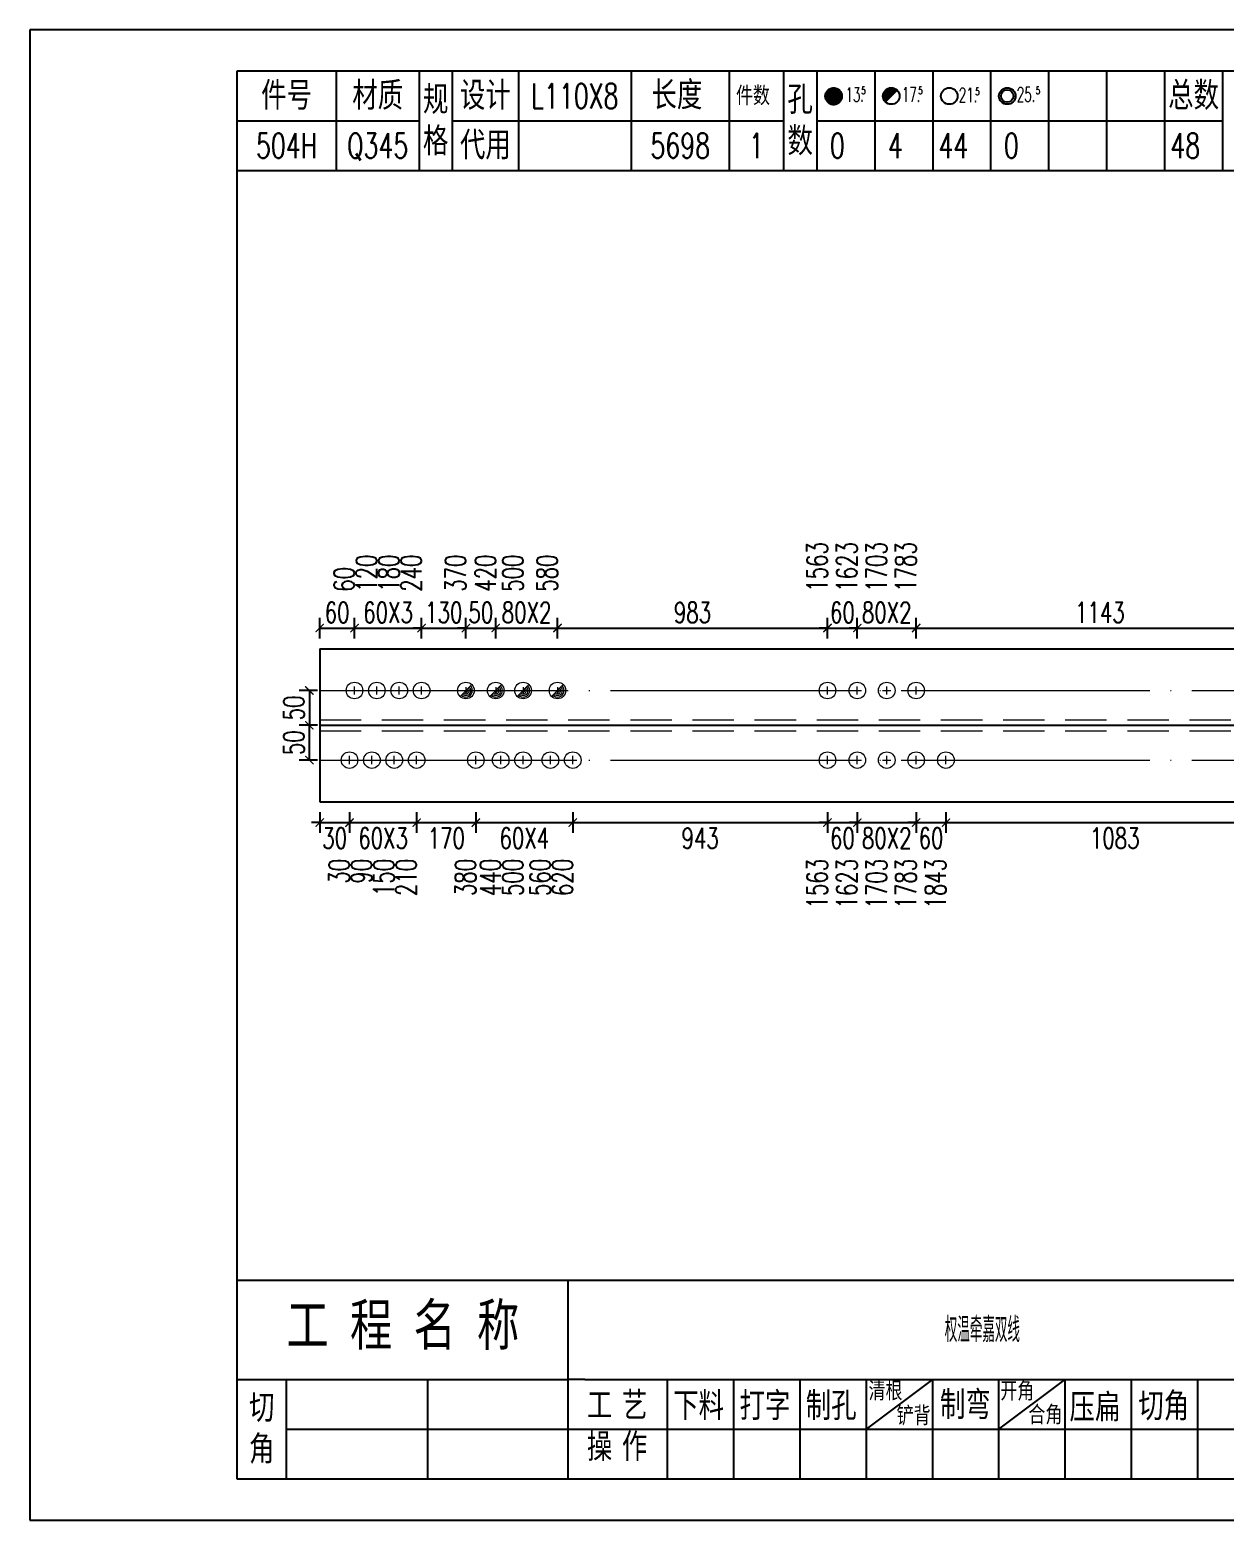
# Model space of a CAD drawing. Header units: millimetres. Extents: x -524 to 9570, y -2481 to 180.
# Drawn here: x 900 to 1044.3, y -2400 to -2220 of the extents above; entities that cross this region are included whole.
import ezdxf
from ezdxf.enums import TextEntityAlignment as Align

# ---------------------------------------------------------------- set-up
doc = ezdxf.new("R2010")
doc.units = ezdxf.units.MM
doc.header["$LTSCALE"] = 20
doc.header["$PDMODE"] = 1
doc.linetypes.add('DASHDOT2X', pattern=[1.75, 1.5, -0.125, 0, -0.125])
doc.linetypes.add('HIDDEN', pattern=[0.375, 0.25, -0.125])
for name, color, linetype, lineweight in [('1', 7, 'Continuous', 25), ('11', 1, 'Continuous', 13), ('2', 1, 'HIDDEN', 13), ('5', 7, 'Continuous', 13), ('7', 3, 'DASHDOT2X', 13)]:
    doc.layers.add(name, color=color, linetype=linetype, lineweight=lineweight)
doc.styles.get("Standard").update_dxf_attribs({"font": 'simplex', "width": 0.7, "bigfont": 'gbhzfs.shx'})
doc.styles.add('SYMBOL_TXT', font='txt.shx', dxfattribs={"width": 0.6})
doc.styles.add('TITLE_TXT', font='simplex.shx', dxfattribs={"width": 0.75, "height": 2.5, "bigfont": 'gbhzfs.shx'})
doc.dimstyles.new('dimStyle4', dxfattribs={"dimtxt": 2.5, "dimasz": 1, "dimexe": 1.25, "dimexo": 0, "dimgap": 0.63, "dimtad": 2, "dimzin": 0, "dimdsep": 46, "dimtxsty": 'standard', "dimblk": 'ARCHTICK', "dimblk1": 'ARCHTICK', "dimblk2": 'ARCHTICK', "dimcen": 0.09, "dimadec": 0, "dimazin": 0, "dimtfac": 1, "dimtdec": 1, "dimtix": 1, "dimtmove": 2, "dimatfit": 3, "dimfxl": 0, "dimtolj": 1, "dimtzin": 0, "dimarcsym": 0})
doc.dimstyles.get("Standard").update_dxf_attribs({"dimtxt": 2.5, "dimasz": 1, "dimexe": 1.25, "dimexo": 0, "dimgap": 0.63, "dimtad": 1, "dimzin": 0, "dimdsep": 46, "dimtxsty": 'standard', "dimblk": 'ARCHTICK', "dimblk1": 'ARCHTICK', "dimblk2": 'ARCHTICK', "dimcen": 0.09, "dimadec": 0, "dimazin": 0, "dimtfac": 1, "dimtdec": 1, "dimtix": 1, "dimtmove": 2, "dimatfit": 3, "dimfxl": 0, "dimtolj": 1, "dimtzin": 0, "dimarcsym": 0})
pattern_1 = [(0, (-3, 0), (0, 0.0125), [])]

# ---------------------------------------------------------------- blocks, each defined once
blk = doc.blocks.new('M12_HOLE')
h = blk.add_hatch()
h.set_pattern_fill('LINE', scale=0.1, style=0)
h.set_pattern_definition(pattern_1)
h.paths.add_polyline_path([(-5, 0, 1), (-1, 0, 1)])
at = {"color": 7}
blk.add_circle((-3, 0), 2, dxfattribs=at)
at = {"color": 7, "attachment_point": 1, "style": 'SYMBOL_TXT'}
for s, insert, char_height, width in [('13\\f??|b0|i0|c0|p54;.', (-0.1170648347537053, 2.110404609075999), 3.5, 5.707453662650948), ('5', (3.739322910876695, 2.264550918150206), 1.8, 2.930899999712656)]:
    blk.add_mtext(s, dxfattribs=dict(at, insert=insert, char_height=char_height, width=width))
blk = doc.blocks.new('M16_HOLE')
h = blk.add_hatch()
h.set_pattern_fill('LINE', scale=0.1, style=0)
h.set_pattern_definition(pattern_1)
h.paths.add_polyline_path([(-1.585786437626905, 1.414213562373095, 0.668178637919299), (-5, 0, 0.198912367379658), (-4.414213562373095, -1.414213562373095)])
at = {"color": 7}
blk.add_circle((-3, 0), 2, dxfattribs=at)
at = {"color": 7, "attachment_point": 1, "style": 'SYMBOL_TXT'}
for s, insert, char_height, width in [('17.', (-0.443935574240129, 2.13042063441452), 3.5, 6.3164), ('5', (3.564570640825252, 2.25180437378188), 1.8, 1.822)]:
    blk.add_mtext(s, dxfattribs=dict(at, insert=insert, char_height=char_height, width=width))
blk = doc.blocks.new('M20_HOLE')
at = {"color": 7}
blk.add_circle((-3, 0), 2, dxfattribs=at)
at = {"color": 7, "attachment_point": 1, "style": 'SYMBOL_TXT'}
for s, insert, char_height, width in [('21.', (-0.6868754558352066, 2.009036737063269), 3.5, 6.0735), ('5', (3.321630759230175, 2.009036737063269), 1.8, 1.4576)]:
    blk.add_mtext(s, dxfattribs=dict(at, insert=insert, char_height=char_height, width=width))
blk = doc.blocks.new('M24_HOLE')
at = {"color": 7}
for radius in [2, 1.5]:
    blk.add_circle((-3, 0), radius, dxfattribs=at)
at = {"color": 7, "attachment_point": 1, "style": 'SYMBOL_TXT'}
for s, insert, char_height, width in [('25.', (-0.6868754558352066, 2.13042063441452), 3.5, 2.4294), ('5', (3.928980201610216, 2.25180437378188), 1.8, 1.9435)]:
    blk.add_mtext(s, dxfattribs=dict(at, insert=insert, char_height=char_height, width=width))
blk = doc.blocks.new('A$C1E394B87')
for p, q in [((270, 180), (0, 180)), ((0, 180), (0, 0)), ((0, 0), (270, 0))]:
    blk.add_line(p, q)
blk = doc.blocks.new('JgCard')
for p, q in [((265, 175), (25, 175)), ((25, 175), (25, 5)), ((37, 175), (37, 163)), ((47, 175), (47, 163)), ((51, 175), (51, 163)), ((59, 175), (59, 163)), ((72.61005959575064, 175), (72.61005959575061, 163)), ((84.43573710762382, 175), (84.43573710762382, 163)), ((91, 175), (91, 163)), ((95, 175), (95, 163)), ((102, 175), (102, 163)), ((109, 175), (109, 163)), ((116, 175), (116, 163)), ((123, 175), (123, 163)), ((130, 175), (130, 163)), ((137, 175), (137, 163)), ((144, 175), (144, 163)), ((25, 169), (47, 169)), ((51, 168.9999999999999), (91, 168.9999999999999)), ((95, 168.9999999999999), (144, 168.9999999999999)), ((25, 163), (265, 163)), ((25, 29), (265, 29)), ((65, 17), (65, 29)), ((25, 17), (65, 17)), ((31, 5), (31, 17)), ((48, 17), (48, 5)), ((65, 5), (65, 17)), ((67, 17), (65, 17)), ((67, 17), (165, 17)), ((77, 5), (77, 17)), ((85, 5), (85, 17)), ((93, 5), (93, 17)), ((101, 5), (101, 17)), ((101, 11), (109, 17)), ((109, 5), (109, 17)), ((117, 5), (117, 17)), ((117, 11), (125, 17)), ((125, 5), (125, 17)), ((133, 5), (133, 17)), ((141, 5), (141, 17)), ((31, 11), (65, 11)), ((65, 11), (165, 11)), ((25, 5), (265, 5))]:
    blk.add_line(p, q)
blk.add_lwpolyline([(96.0334779468642, 171.9855941999696, -1), (98.0334779468642, 171.9855941999696, -1)], format="xyb", close=True)
blk.add_point((65.8050297978753, 166))
blk.add_blockref('A$C1E394B87', (0, 0))
at = {"xscale": 0.5, "yscale": 0.5, "zscale": 0.5}
for name, p in [('M12_HOLE', (98.5334779468642, 171.9855941999696)), ('M16_HOLE', (105.5, 171.9999999999999)), ('M20_HOLE', (112.5, 171.9999999999999)), ('M24_HOLE', (119.5, 171.9999999999999))]:
    blk.add_blockref(name, p, dxfattribs=at)
at = {"attachment_point": 5, "style": 'TITLE_TXT'}
for s, insert, char_height, width in [('{\\fSimHei|b0|i0|c134|p2;件号}', (31, 172), 3, 15), ('{\\fSimHei|b0|i0|c134|p2;材质}', (42, 172), 3, 8), ('{\\fSimHei|b0|i0|c134|p2;规格}', (49, 169), 3, 4), ('{\\fSimHei|b0|i0|c134|p2;设计}', (55, 171.9999999999999), 3, 8.000000000000014), ('{\\fSimHei|b0|i0|c134|p2;长度}', (78.11684221050325, 172.0531705390044), 3, 8), ('{\\fSimHei|b0|i0|c134|p2;件数}', (87.3041250533895, 171.9999999999999), 2, 8.8244), ('{\\fSimHei|b0|i0|c134|p2;孔数}', (93, 169), 3, 4), ('{\\fSimHei|b0|i0|c134|p2;总数}', (140.5, 171.9999999999999), 3, 7), ('{\\fSimHei|b0|i0|c134|p2;代用}', (55, 166), 3, 8), ('{\\fSimHei|b0|i0|c134|p2;工 程 名 称}', (45.04268864723963, 23.33842704880232), 5, 47.33333333333334), ('{\\fSimHei|b0|i0|c134|p2;清根}', (103.3080888185272, 15.56254542211099), 2, 8), ('{\\fSimHei|b0|i0|c134|p2;开角}', (119.2123351337376, 15.54156681030855), 2, 8.000000000000057), ('{\\fSimHei|b0|i0|c134|p2;切\\P角}', (28, 11), 3, 6.000000000000004), ('{\\fSimHei|b0|i0|c134|p2;工\\P操}', (68.78408056366106, 11.29930144135182), 3, 6.000000000000004), ('{\\fSimHei|b0|i0|c134|p2;艺\\P作}', (73.01340619218274, 11.29930144135182), 3, 6.000000000000004), ('{\\fSimHei|b0|i0|c134|p2;下料}', (80.74376492044746, 13.75191016783555), 3, 8), ('{\\fSimHei|b0|i0|c134|p2;打字}', (88.74376492044746, 13.75191016783555), 3, 8), ('{\\fSimHei|b0|i0|c134|p2;制孔}', (96.74376492044746, 13.75191016783555), 3, 8.000000000000028), ('{\\fSimHei|b0|i0|c134|p2;制弯}', (112.9524832210667, 13.86807755023182), 3, 8.000000000000028), ('{\\fSimHei|b0|i0|c134|p2;压扁}', (128.5896913500159, 13.56672241423536), 3, 8), ('{\\fSimHei|b0|i0|c134|p2;切角}', (136.8970089545677, 13.6938446517654), 3, 8), ('{\\fSimHei|b0|i0|c134|p2;铲背}', (106.6982872637203, 12.58010217278223), 2, 8), ('{\\fSimHei|b0|i0|c134|p2;合角}', (122.601153766583, 12.67610618408509), 2, 8)]:
    blk.add_mtext(s, dxfattribs=dict(at, insert=insert, char_height=char_height, width=width))
blk = doc.blocks.new('M20')
for p, q in [((-0.5, 0), (0.5, 0)), ((0, -0.5), (0, 0.5))]:
    blk.add_line(p, q)
blk.add_circle((0, 0), 1)
blk = doc.blocks.new('M16')
for p, q in [((-0.7071067811865476, -0.7071067811865476), (0.7071067811865475, 0.7071067811865475)), ((-0.4, 4.898425415289509e-17), (0.4, 0)), ((2.449212707644755e-17, 0.4), (0, -0.4))]:
    blk.add_line(p, q)
blk.add_circle((0, 0), 1)
for centre, radius, end in [((0, 0), 0.8, 45.00000000000001), ((0, 0), 0.6, 45.00000000000001), ((0, 0), 0.4, 45.00000000000001), ((-5.551115123125783e-17, -5.551115123125783e-17), 0.2, 45)]:
    blk.add_arc(centre, radius, 225, end)
blk = doc.blocks.new('_ArchTick')
at = {"color": 0, "linetype": 'ByBlock', "const_width": 0.15}
blk.add_lwpolyline([(-0.5, -0.5), (0.5, 0.5)], dxfattribs=at)
blk = doc.blocks.new('*D1479')
at = {"layer": '11', "color": 0, "lineweight": -2}
for p, q in [((934.9999803762475, -2314.500012380202), (934.9999803762475, -2317.000012380202)), ((938.5999803762461, -2314.500012380202), (938.5999803762461, -2317.000012380202)), ((934.9999803762475, -2315.750012380202), (933.9999803762475, -2315.750012380202)), ((934.9999803762475, -2315.750012380202), (938.5999803762461, -2315.750012380202)), ((938.5999803762461, -2315.750012380202), (939.5999803762461, -2315.750012380202))]:
    blk.add_line(p, q, dxfattribs=at)
at = {"layer": 'Defpoints', "color": 0}
for p in [(934.9999803762475, -2314.500012380202), (938.5999803762461, -2314.500012380202), (938.5999803762461, -2315.750012380202)]:
    blk.add_point(p, dxfattribs=at)
at = {"layer": '11', "color": 0, "lineweight": -2}
blk.add_blockref('_ArchTick', (934.9999803762475, -2315.750012380202), dxfattribs=at)
at = {"layer": '11', "color": 0, "lineweight": -2, "rotation": 180}
blk.add_blockref('_ArchTick', (938.5999803762461, -2315.750012380202), dxfattribs=at)
at = {"layer": '11', "color": 0, "insert": (936.7999803762468, -2317.630012380202), "char_height": 2.5, "attachment_point": 5}
blk.add_mtext('\\A1;30', dxfattribs=at)
blk = doc.blocks.new('*D1480')
at = {"layer": '11', "color": 0, "lineweight": -2}
for p, q in [((938.5999803762461, -2314.500012380202), (938.5999803762461, -2317.000012380202)), ((946.6999803762446, -2314.500012380202), (946.6999803762446, -2317.000012380202)), ((938.5999803762461, -2315.750012380202), (946.6999803762446, -2315.750012380202))]:
    blk.add_line(p, q, dxfattribs=at)
at = {"layer": 'Defpoints', "color": 0}
for p in [(938.5999803762461, -2314.500012380202), (946.6999803762446, -2314.500012380202), (946.6999803762446, -2315.750012380202)]:
    blk.add_point(p, dxfattribs=at)
at = {"layer": '11', "color": 0, "lineweight": -2, "rotation": 180}
blk.add_blockref('_ArchTick', (938.5999803762461, -2315.750012380202), dxfattribs=at)
at = {"layer": '11', "color": 0, "lineweight": -2}
blk.add_blockref('_ArchTick', (946.6999803762446, -2315.750012380202), dxfattribs=at)
at = {"layer": '11', "color": 0, "insert": (942.6499803762454, -2317.630012380202), "char_height": 2.5, "attachment_point": 5}
blk.add_mtext('\\A1;60X3', dxfattribs=at)
blk = doc.blocks.new('*D1481')
at = {"layer": '11', "color": 0, "lineweight": -2}
for p, q in [((946.6999803762446, -2314.500012380202), (946.6999803762446, -2317.000012380202)), ((953.8499803762461, -2314.500012380202), (953.8499803762461, -2317.000012380202)), ((946.6999803762446, -2315.750012380202), (953.8499803762461, -2315.750012380202))]:
    blk.add_line(p, q, dxfattribs=at)
at = {"layer": 'Defpoints', "color": 0}
for p in [(946.6999803762446, -2314.500012380202), (953.8499803762461, -2314.500012380202), (953.8499803762461, -2315.750012380202)]:
    blk.add_point(p, dxfattribs=at)
at = {"layer": '11', "color": 0, "lineweight": -2, "rotation": 180}
blk.add_blockref('_ArchTick', (946.6999803762446, -2315.750012380202), dxfattribs=at)
at = {"layer": '11', "color": 0, "lineweight": -2}
blk.add_blockref('_ArchTick', (953.8499803762461, -2315.750012380202), dxfattribs=at)
at = {"layer": '11', "color": 0, "insert": (950.2749803762454, -2317.630012380202), "char_height": 2.5, "attachment_point": 5}
blk.add_mtext('\\A1;170', dxfattribs=at)
blk = doc.blocks.new('*D1482')
at = {"layer": '11', "color": 0, "lineweight": -2}
for p, q in [((953.8499803762461, -2314.500012380202), (953.8499803762461, -2317.000012380202)), ((965.5499803762505, -2314.500012380202), (965.5499803762505, -2317.000012380202)), ((953.8499803762461, -2315.750012380202), (965.5499803762505, -2315.750012380202))]:
    blk.add_line(p, q, dxfattribs=at)
at = {"layer": 'Defpoints', "color": 0}
for p in [(953.8499803762461, -2314.500012380202), (965.5499803762505, -2314.500012380202), (965.5499803762505, -2315.750012380202)]:
    blk.add_point(p, dxfattribs=at)
at = {"layer": '11', "color": 0, "lineweight": -2, "rotation": 180}
blk.add_blockref('_ArchTick', (953.8499803762461, -2315.750012380202), dxfattribs=at)
at = {"layer": '11', "color": 0, "lineweight": -2}
blk.add_blockref('_ArchTick', (965.5499803762505, -2315.750012380202), dxfattribs=at)
at = {"layer": '11', "color": 0, "insert": (959.6999803762483, -2317.630012380202), "char_height": 2.5, "attachment_point": 5}
blk.add_mtext('\\A1;60X4', dxfattribs=at)
blk = doc.blocks.new('*D1483')
at = {"layer": '11', "color": 0, "lineweight": -2}
for p, q in [((965.5499803762505, -2314.500012380202), (965.5499803762505, -2317.000012380202)), ((996.3009388456412, -2314.500012380202), (996.3009388456412, -2317.000012380202)), ((965.5499803762505, -2315.750012380202), (996.3009388456412, -2315.750012380202))]:
    blk.add_line(p, q, dxfattribs=at)
at = {"layer": 'Defpoints', "color": 0}
for p in [(965.5499803762505, -2314.500012380202), (996.3009388456412, -2314.500012380202), (996.3009388456412, -2315.750012380202)]:
    blk.add_point(p, dxfattribs=at)
at = {"layer": '11', "color": 0, "lineweight": -2, "rotation": 180}
blk.add_blockref('_ArchTick', (965.5499803762505, -2315.750012380202), dxfattribs=at)
at = {"layer": '11', "color": 0, "lineweight": -2}
blk.add_blockref('_ArchTick', (996.3009388456412, -2315.750012380202), dxfattribs=at)
at = {"layer": '11', "color": 0, "insert": (980.9254596109458, -2317.630012380202), "char_height": 2.5, "attachment_point": 5}
blk.add_mtext('\\A1;943', dxfattribs=at)
blk = doc.blocks.new('*D1484')
at = {"layer": '11', "color": 0, "lineweight": -2}
for p, q in [((996.3009388456412, -2314.500012380202), (996.3009388456412, -2317.000012380202)), ((999.9009388456398, -2314.500012380202), (999.9009388456398, -2317.000012380202)), ((996.3009388456412, -2315.750012380202), (995.3009388456412, -2315.750012380202)), ((996.3009388456412, -2315.750012380202), (999.9009388456398, -2315.750012380202)), ((999.9009388456398, -2315.750012380202), (1000.90093884564, -2315.750012380202))]:
    blk.add_line(p, q, dxfattribs=at)
at = {"layer": 'Defpoints', "color": 0}
for p in [(996.3009388456412, -2314.500012380202), (999.9009388456398, -2314.500012380202), (999.9009388456398, -2315.750012380202)]:
    blk.add_point(p, dxfattribs=at)
at = {"layer": '11', "color": 0, "lineweight": -2}
blk.add_blockref('_ArchTick', (996.3009388456412, -2315.750012380202), dxfattribs=at)
at = {"layer": '11', "color": 0, "lineweight": -2, "rotation": 180}
blk.add_blockref('_ArchTick', (999.9009388456398, -2315.750012380202), dxfattribs=at)
at = {"layer": '11', "color": 0, "insert": (998.1009388456405, -2317.630012380202), "char_height": 2.5, "attachment_point": 5}
blk.add_mtext('\\A1;60', dxfattribs=at)
blk = doc.blocks.new('*D1485')
at = {"layer": '11', "color": 0, "lineweight": -2}
for p, q in [((999.9009388456398, -2314.500012380202), (999.9009388456398, -2317.000012380202)), ((1007.000938845638, -2314.500012380202), (1007.000938845638, -2317.000012380202)), ((999.9009388456398, -2315.750012380202), (998.9009388456398, -2315.750012380202)), ((999.9009388456398, -2315.750012380202), (1007.000938845638, -2315.750012380202)), ((1007.000938845638, -2315.750012380202), (1008.000938845638, -2315.750012380202))]:
    blk.add_line(p, q, dxfattribs=at)
at = {"layer": 'Defpoints', "color": 0}
for p in [(999.9009388456398, -2314.500012380202), (1007.000938845638, -2314.500012380202), (1007.000938845638, -2315.750012380202)]:
    blk.add_point(p, dxfattribs=at)
at = {"layer": '11', "color": 0, "lineweight": -2}
blk.add_blockref('_ArchTick', (999.9009388456398, -2315.750012380202), dxfattribs=at)
at = {"layer": '11', "color": 0, "lineweight": -2, "rotation": 180}
blk.add_blockref('_ArchTick', (1007.000938845638, -2315.750012380202), dxfattribs=at)
at = {"layer": '11', "color": 0, "insert": (1003.450938845639, -2317.630012380202), "char_height": 2.5, "attachment_point": 5}
blk.add_mtext('\\A1;80X2', dxfattribs=at)
blk = doc.blocks.new('*D1486')
at = {"layer": '11', "color": 0, "lineweight": -2}
for p, q in [((1007.000938845638, -2314.500012380202), (1007.000938845638, -2317.000012380202)), ((1010.600938845644, -2314.500012380202), (1010.600938845644, -2317.000012380202)), ((1007.000938845638, -2315.750012380202), (1006.000938845638, -2315.750012380202)), ((1007.000938845638, -2315.750012380202), (1010.600938845644, -2315.750012380202)), ((1010.600938845644, -2315.750012380202), (1011.600938845644, -2315.750012380202))]:
    blk.add_line(p, q, dxfattribs=at)
at = {"layer": 'Defpoints', "color": 0}
for p in [(1007.000938845638, -2314.500012380202), (1010.600938845644, -2314.500012380202), (1010.600938845644, -2315.750012380202)]:
    blk.add_point(p, dxfattribs=at)
at = {"layer": '11', "color": 0, "lineweight": -2}
blk.add_blockref('_ArchTick', (1007.000938845638, -2315.750012380202), dxfattribs=at)
at = {"layer": '11', "color": 0, "lineweight": -2, "rotation": 180}
blk.add_blockref('_ArchTick', (1010.600938845644, -2315.750012380202), dxfattribs=at)
at = {"layer": '11', "color": 0, "insert": (1008.800938845641, -2317.630012380202), "char_height": 2.5, "attachment_point": 5}
blk.add_mtext('\\A1;60', dxfattribs=at)
blk = doc.blocks.new('*D1487')
at = {"layer": '11', "color": 0, "lineweight": -2}
for p, q in [((1010.600938845644, -2314.500012380202), (1010.600938845644, -2317.000012380202)), ((1051.356017463149, -2314.500012380202), (1051.356017463149, -2317.000012380202)), ((1010.600938845644, -2315.750012380202), (1051.356017463149, -2315.750012380202))]:
    blk.add_line(p, q, dxfattribs=at)
at = {"layer": 'Defpoints', "color": 0}
for p in [(1010.600938845644, -2314.500012380202), (1051.356017463149, -2314.500012380202), (1051.356017463149, -2315.750012380202)]:
    blk.add_point(p, dxfattribs=at)
at = {"layer": '11', "color": 0, "lineweight": -2, "rotation": 180}
blk.add_blockref('_ArchTick', (1010.600938845644, -2315.750012380202), dxfattribs=at)
at = {"layer": '11', "color": 0, "lineweight": -2}
blk.add_blockref('_ArchTick', (1051.356017463149, -2315.750012380202), dxfattribs=at)
at = {"layer": '11', "color": 0, "insert": (1030.978478154397, -2317.630012380202), "char_height": 2.5, "attachment_point": 5}
blk.add_mtext('\\A1;1083', dxfattribs=at)
blk = doc.blocks.new('*D1496')
at = {"layer": '11', "color": 0, "lineweight": -2}
for p, q in [((947.2999803762505, -2293.500012380202), (947.2999803762505, -2291.000012380202)), ((952.649980376249, -2293.500012380202), (952.649980376249, -2291.000012380202)), ((947.2999803762505, -2292.250012380202), (946.2999803762505, -2292.250012380202)), ((947.2999803762505, -2292.250012380202), (952.649980376249, -2292.250012380202)), ((952.649980376249, -2292.250012380202), (953.649980376249, -2292.250012380202))]:
    blk.add_line(p, q, dxfattribs=at)
at = {"layer": 'Defpoints', "color": 0}
for p in [(952.649980376249, -2292.250012380202), (947.2999803762505, -2293.500012380202), (952.649980376249, -2293.500012380202)]:
    blk.add_point(p, dxfattribs=at)
at = {"layer": '11', "color": 0, "lineweight": -2}
blk.add_blockref('_ArchTick', (947.2999803762505, -2292.250012380202), dxfattribs=at)
at = {"layer": '11', "color": 0, "lineweight": -2, "rotation": 180}
blk.add_blockref('_ArchTick', (952.649980376249, -2292.250012380202), dxfattribs=at)
at = {"layer": '11', "color": 0, "insert": (949.9749803762497, -2290.370012380202), "char_height": 2.5, "attachment_point": 5}
blk.add_mtext('\\A1;130', dxfattribs=at)
blk = doc.blocks.new('*D1497')
at = {"layer": '11', "color": 0, "lineweight": -2}
for p, q in [((952.649980376249, -2293.500012380202), (952.649980376249, -2291.000012380202)), ((956.2499803762475, -2293.500012380202), (956.2499803762475, -2291.000012380202)), ((952.649980376249, -2292.250012380202), (951.649980376249, -2292.250012380202)), ((952.649980376249, -2292.250012380202), (956.2499803762475, -2292.250012380202)), ((956.2499803762475, -2292.250012380202), (957.2499803762475, -2292.250012380202))]:
    blk.add_line(p, q, dxfattribs=at)
at = {"layer": 'Defpoints', "color": 0}
for p in [(956.2499803762475, -2292.250012380202), (952.649980376249, -2293.500012380202), (956.2499803762475, -2293.500012380202)]:
    blk.add_point(p, dxfattribs=at)
at = {"layer": '11', "color": 0, "lineweight": -2}
blk.add_blockref('_ArchTick', (952.649980376249, -2292.250012380202), dxfattribs=at)
at = {"layer": '11', "color": 0, "lineweight": -2, "rotation": 180}
blk.add_blockref('_ArchTick', (956.2499803762475, -2292.250012380202), dxfattribs=at)
at = {"layer": '11', "color": 0, "insert": (954.4499803762483, -2290.370012380202), "char_height": 2.5, "attachment_point": 5}
blk.add_mtext('\\A1;50', dxfattribs=at)
blk = doc.blocks.new('*D1500')
at = {"layer": '11', "color": 0, "lineweight": -2}
for p, q in [((996.3009388456412, -2293.500012380202), (996.3009388456412, -2291.000012380202)), ((999.9009388456398, -2293.500012380202), (999.9009388456398, -2291.000012380202)), ((996.3009388456412, -2292.250012380202), (995.3009388456412, -2292.250012380202)), ((996.3009388456412, -2292.250012380202), (999.9009388456398, -2292.250012380202)), ((999.9009388456398, -2292.250012380202), (1000.90093884564, -2292.250012380202))]:
    blk.add_line(p, q, dxfattribs=at)
at = {"layer": 'Defpoints', "color": 0}
for p in [(999.9009388456398, -2292.250012380202), (996.3009388456412, -2293.500012380202), (999.9009388456398, -2293.500012380202)]:
    blk.add_point(p, dxfattribs=at)
at = {"layer": '11', "color": 0, "lineweight": -2}
blk.add_blockref('_ArchTick', (996.3009388456412, -2292.250012380202), dxfattribs=at)
at = {"layer": '11', "color": 0, "lineweight": -2, "rotation": 180}
blk.add_blockref('_ArchTick', (999.9009388456398, -2292.250012380202), dxfattribs=at)
at = {"layer": '11', "color": 0, "insert": (998.1009388456405, -2290.370012380202), "char_height": 2.5, "attachment_point": 5}
blk.add_mtext('\\A1;60', dxfattribs=at)
blk = doc.blocks.new('*D1501')
at = {"layer": '11', "color": 0, "lineweight": -2}
for p, q in [((999.9009388456398, -2293.500012380202), (999.9009388456398, -2291.000012380202)), ((1007.000938845638, -2293.500012380202), (1007.000938845638, -2291.000012380202)), ((999.9009388456398, -2292.250012380202), (998.9009388456398, -2292.250012380202)), ((999.9009388456398, -2292.250012380202), (1007.000938845638, -2292.250012380202)), ((1007.000938845638, -2292.250012380202), (1008.000938845638, -2292.250012380202))]:
    blk.add_line(p, q, dxfattribs=at)
at = {"layer": 'Defpoints', "color": 0}
for p in [(1007.000938845638, -2292.250012380202), (999.9009388456398, -2293.500012380202), (1007.000938845638, -2293.500012380202)]:
    blk.add_point(p, dxfattribs=at)
at = {"layer": '11', "color": 0, "lineweight": -2}
blk.add_blockref('_ArchTick', (999.9009388456398, -2292.250012380202), dxfattribs=at)
at = {"layer": '11', "color": 0, "lineweight": -2, "rotation": 180}
blk.add_blockref('_ArchTick', (1007.000938845638, -2292.250012380202), dxfattribs=at)
at = {"layer": '11', "color": 0, "insert": (1003.450938845639, -2290.370012380202), "char_height": 2.5, "attachment_point": 5}
blk.add_mtext('\\A1;80X2', dxfattribs=at)
blk = doc.blocks.new('*D1510')
at = {"layer": '1', "color": 0, "lineweight": -2}
for p, q in [((934.7499803762475, -2299.795466925656), (932.4999803762477, -2299.795466925656)), ((933.7499803762477, -2299.795466925656), (933.7499803762475, -2304.000012380202)), ((934.7499803762475, -2304.000012380202), (932.4999803762475, -2304.000012380202))]:
    blk.add_line(p, q, dxfattribs=at)
at = {"layer": 'Defpoints', "color": 0}
for p in [(934.7499803762475, -2299.795466925656), (933.7499803762475, -2304.000012380202), (934.7499803762475, -2304.000012380202)]:
    blk.add_point(p, dxfattribs=at)
at = {"layer": '1', "color": 0, "lineweight": -2}
for p, rotation in [((933.7499803762477, -2299.795466925656), 90), ((933.7499803762475, -2304.000012380202), 270)]:
    blk.add_blockref('_ArchTick', p, dxfattribs=dict(at, rotation=rotation))
at = {"layer": '1', "color": 0, "insert": (931.869980376248, -2301.897739652929), "char_height": 2.5, "attachment_point": 5, "rotation": 90}
blk.add_mtext('\\A1;50', dxfattribs=at)

msp = doc.modelspace()

# ---------------------------------------------------------------- linework, layer by layer
at = {"layer": '1'}
for p, q in [((934.9999803762475, -2294.750012380202), (934.9999803762475, -2313.250012380202)), ((934.9999803762475, -2294.750012380202), (1160.599980376246, -2294.750012380202)), ((934.9999803762475, -2304.000012380202), (1160.599980376246, -2304.000012380202)), ((934.9999803762475, -2313.250012380202), (1160.599980376246, -2313.250012380202))]:
    msp.add_line(p, q, dxfattribs=at)
at = {"layer": '2'}
for p, q in [((934.9999803762475, -2303.327285107475), (1160.599980376246, -2303.327285107475)), ((934.9999803762475, -2304.672739652929), (1160.599980376246, -2304.672739652929))]:
    msp.add_line(p, q, dxfattribs=at)
at = {"layer": '7'}
for p, q in [((934.9999803762475, -2299.795466925656), (1162.099980376246, -2299.795466925656)), ((934.9999803762475, -2308.204557834747), (1161.499980376248, -2308.204557834747))]:
    msp.add_line(p, q, dxfattribs=at)

# ---------------------------------------------------------------- block references
at = {"layer": '1'}
msp.add_blockref('JgCard', (899.9999803762475, -2400.000012380202), dxfattribs=at)
at = {"layer": '5'}
for name, p in [('M20', (939.1999803762446, -2299.795466925656)), ('M20', (941.899980376249, -2299.795466925656)), ('M20', (944.5999803762461, -2299.795466925656)), ('M20', (947.2999803762505, -2299.795466925656)), ('M16', (952.649980376249, -2299.795466925656)), ('M16', (956.2499803762475, -2299.795466925656)), ('M16', (959.5499803762505, -2299.795466925656)), ('M16', (963.6999803762446, -2299.795466925656)), ('M20', (996.3009388456412, -2299.795466925656)), ('M20', (999.9009388456398, -2299.795466925656)), ('M20', (1003.450938845643, -2299.795466925656)), ('M20', (1007.000938845638, -2299.795466925656)), ('M20', (938.5999803762461, -2308.204557834747)), ('M20', (941.2999803762505, -2308.204557834747)), ('M20', (943.9999803762475, -2308.204557834747)), ('M20', (946.6999803762446, -2308.204557834747)), ('M20', (953.8499803762461, -2308.204557834747)), ('M20', (956.8499803762461, -2308.204557834747)), ('M20', (959.5499803762505, -2308.204557834747)), ('M20', (962.8499803762461, -2308.204557834747)), ('M20', (965.5499803762505, -2308.204557834747)), ('M20', (996.3009388456412, -2308.204557834747)), ('M20', (999.9009388456398, -2308.204557834747)), ('M20', (1003.450938845643, -2308.204557834747)), ('M20', (1007.000938845638, -2308.204557834747)), ('M20', (1010.600938845644, -2308.204557834747))]:
    msp.add_blockref(name, p, dxfattribs=at)

# ---------------------------------------------------------------- texts
at = {"layer": '1', "width": 0.7}
for s, p in [('L110X8', (965.8050101741246, -2228.000012380202)), ('504H', (930.9999803762475, -2234.000012380202)), ('Q345', (941.9999803762475, -2234.000012380202)), ('5698', (978.5228787279339, -2234.000012380202)), ('1', (987.7178489300568, -2234.000012380202)), ('0', (997.4999803762475, -2234.000012380202)), ('4', (1004.499980376248, -2234.000012380202)), ('44', (1011.499980376248, -2234.000012380202)), ('0', (1018.499980376248, -2234.000012380202)), ('48', (1039.499980376248, -2234.000012380202)), ('权温牵嘉双线', (1014.999980376248, -2377.000012380202))]:
    msp.add_text(s, height=3, dxfattribs=at).set_placement(p, align=Align.MIDDLE_CENTER)
for s, p in [('1563', (996.3009388456412, -2287.875012380202)), ('1623', (999.9009388456398, -2287.875012380202)), ('1703', (1003.450938845643, -2287.875012380202)), ('1783', (1007.000938845638, -2287.875012380202)), ('120', (941.899980376249, -2287.875012380202)), ('180', (944.5999803762461, -2287.875012380202)), ('240', (947.2999803762505, -2287.875012380202)), ('370', (952.649980376249, -2287.875012380202)), ('420', (956.2499803762475, -2287.875012380202)), ('500', (959.5499803762505, -2287.875012380202)), ('580', (963.6999803762446, -2287.875012380202)), ('60', (939.1999803762446, -2287.875012380202))]:
    msp.add_text(s, height=2.5, rotation=90, dxfattribs=at).set_placement(p)
for s, p in [('30', (938.5999803762461, -2320.125012380202)), ('90', (941.2999803762505, -2320.125012380202)), ('150', (943.9999803762475, -2320.125012380202)), ('210', (946.6999803762446, -2320.125012380202)), ('380', (953.8499803762461, -2320.125012380202)), ('440', (956.8499803762461, -2320.125012380202)), ('500', (959.5499803762505, -2320.125012380202)), ('560', (962.8499803762461, -2320.125012380202)), ('620', (965.5499803762505, -2320.125012380202)), ('1563', (996.3009388456412, -2320.125012380202)), ('1623', (999.9009388456398, -2320.125012380202)), ('1703', (1003.450938845643, -2320.125012380202)), ('1783', (1007.000938845638, -2320.125012380202)), ('1843', (1010.600938845644, -2320.125012380202))]:
    msp.add_text(s, height=2.5, rotation=90, dxfattribs=at).set_placement(p, align=Align.RIGHT)

# ---------------------------------------------------------------- dimensions: what is measured, and where the dimension line sits
at = {"layer": '1'}
dim = msp.add_linear_dim(base=(933.7499803762475, -2304.000012380202), p1=(934.7499803762475, -2299.795466925656), p2=(934.7499803762475, -2304.000012380202), angle=90, text='50', dimstyle='standard', override={"dimtxt": 2.5}, dxfattribs=at)
dim.commit()
dim.dimension.update_dxf_attribs({"geometry": '*D1510', "text_midpoint": (931.869980376248, -2301.897739652929)})
msp.add_linear_dim(base=(933.7499803762475, -2304.000012380202), p1=(934.7499803762475, -2308.204557834747), p2=(934.7499803762475, -2304.000012380202), angle=90, text='50', dimstyle='standard', override={"dimtxt": 2.5}, dxfattribs=at).render()
at = {"layer": '11'}
for base, p1, p2, text in [((939.1999803762446, -2292.250012380202), (934.9999803762475, -2293.500012380202), (939.1999803762446, -2293.500012380202), '60'), ((947.2999803762505, -2292.250012380202), (939.1999803762446, -2293.500012380202), (947.2999803762505, -2293.500012380202), '60X3'), ((963.6999803762446, -2292.250012380202), (956.2499803762475, -2293.500012380202), (963.6999803762446, -2293.500012380202), '80X2'), ((996.3009388456412, -2292.250012380202), (963.6999803762446, -2293.500012380202), (996.3009388456412, -2293.500012380202), '983'), ((1051.356017463149, -2292.250012380202), (1007.000938845638, -2293.500012380202), (1051.356017463149, -2293.500012380202), '1143')]:
    msp.add_linear_dim(base=base, p1=p1, p2=p2, text=text, dimstyle='standard', override={"dimtxt": 2.5}, dxfattribs=at).render()
for base, p1, p2, text, dimstyle, picture, middle in [((952.649980376249, -2292.250012380202), (947.2999803762505, -2293.500012380202), (952.649980376249, -2293.500012380202), '130', 'standard', '*D1496', (949.9749803762497, -2290.370012380202)), ((956.2499803762475, -2292.250012380202), (952.649980376249, -2293.500012380202), (956.2499803762475, -2293.500012380202), '50', 'standard', '*D1497', (954.4499803762483, -2290.370012380202)), ((999.9009388456398, -2292.250012380202), (996.3009388456412, -2293.500012380202), (999.9009388456398, -2293.500012380202), '60', 'standard', '*D1500', (998.1009388456405, -2290.370012380202)), ((1007.000938845638, -2292.250012380202), (999.9009388456398, -2293.500012380202), (1007.000938845638, -2293.500012380202), '80X2', 'standard', '*D1501', (1003.450938845639, -2290.370012380202)), ((938.5999803762461, -2315.750012380202), (934.9999803762475, -2314.500012380202), (938.5999803762461, -2314.500012380202), '30', 'dimStyle4', '*D1479', (936.7999803762468, -2317.630012380202)), ((946.6999803762446, -2315.750012380202), (938.5999803762461, -2314.500012380202), (946.6999803762446, -2314.500012380202), '60X3', 'dimStyle4', '*D1480', (942.6499803762454, -2317.630012380202)), ((953.8499803762461, -2315.750012380202), (946.6999803762446, -2314.500012380202), (953.8499803762461, -2314.500012380202), '170', 'dimStyle4', '*D1481', (950.2749803762454, -2317.630012380202)), ((965.5499803762505, -2315.750012380202), (953.8499803762461, -2314.500012380202), (965.5499803762505, -2314.500012380202), '60X4', 'dimStyle4', '*D1482', (959.6999803762483, -2317.630012380202)), ((996.3009388456412, -2315.750012380202), (965.5499803762505, -2314.500012380202), (996.3009388456412, -2314.500012380202), '943', 'dimStyle4', '*D1483', (980.9254596109458, -2317.630012380202)), ((999.9009388456398, -2315.750012380202), (996.3009388456412, -2314.500012380202), (999.9009388456398, -2314.500012380202), '60', 'dimStyle4', '*D1484', (998.1009388456405, -2317.630012380202)), ((1007.000938845638, -2315.750012380202), (999.9009388456398, -2314.500012380202), (1007.000938845638, -2314.500012380202), '80X2', 'dimStyle4', '*D1485', (1003.450938845639, -2317.630012380202)), ((1010.600938845644, -2315.750012380202), (1007.000938845638, -2314.500012380202), (1010.600938845644, -2314.500012380202), '60', 'dimStyle4', '*D1486', (1008.800938845641, -2317.630012380202)), ((1051.356017463149, -2315.750012380202), (1010.600938845644, -2314.500012380202), (1051.356017463149, -2314.500012380202), '1083', 'dimStyle4', '*D1487', (1030.978478154397, -2317.630012380202))]:
    dim = msp.add_linear_dim(base=base, p1=p1, p2=p2, text=text, dimstyle=dimstyle, override={"dimtxt": 2.5}, dxfattribs=at)
    dim.commit()
    dim.dimension.update_dxf_attribs({"geometry": picture, "text_midpoint": middle})

doc.saveas('drawing.dxf')
